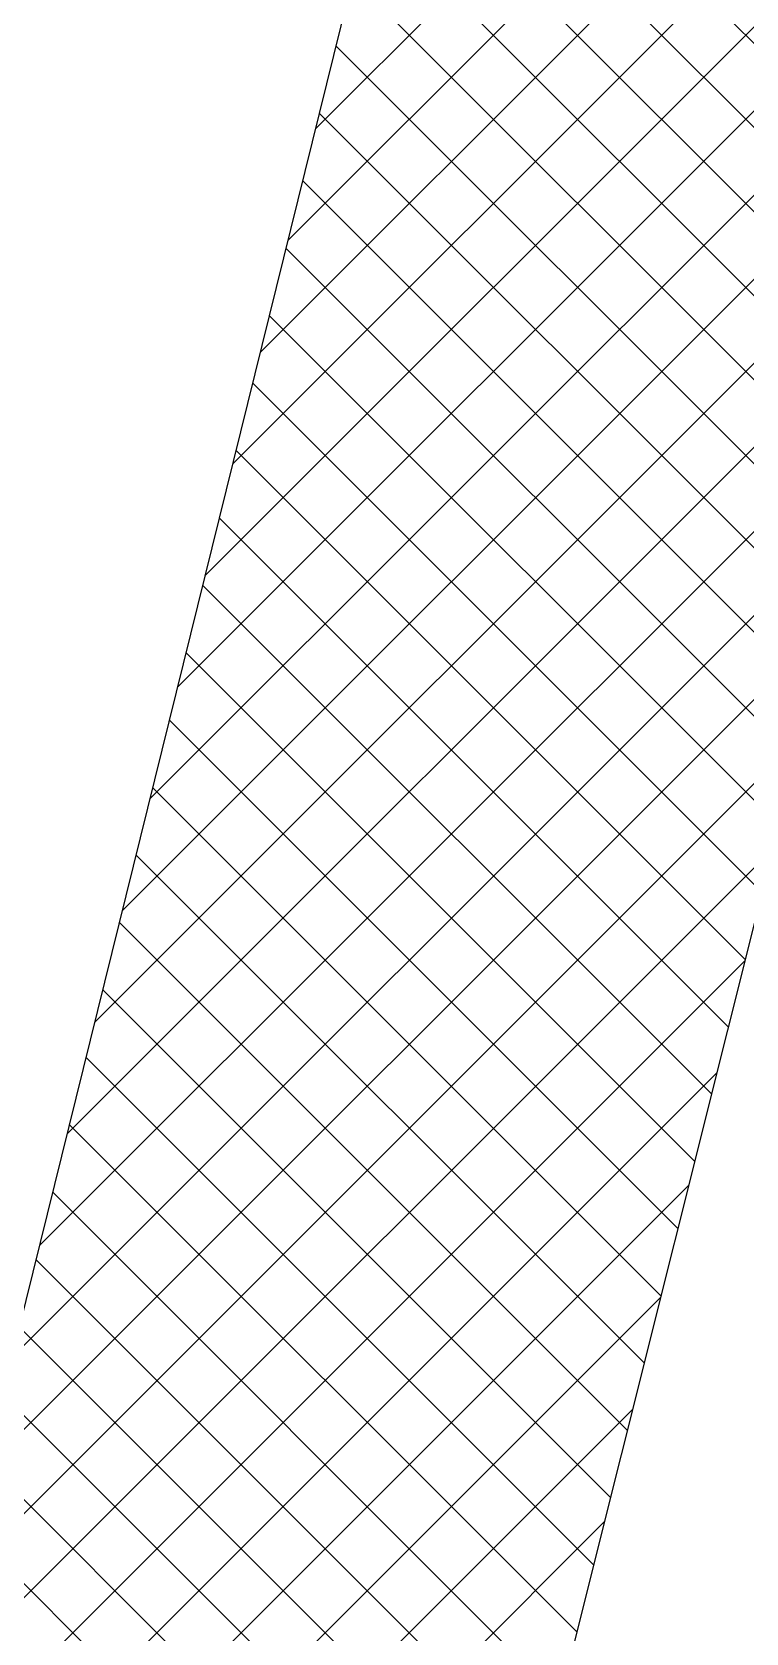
# Model space of a CAD drawing. Header units: metres. Extents: x 267365 to 277461, y 2088854 to 2108025.
# Drawn here: x 272901.3 to 273053.7, y 2095470.9 to 2095812.9 of the extents above; entities that cross this region are included whole.
import ezdxf

# ---------------------------------------------------------------- set-up
doc = ezdxf.new("R2010")
doc.units = ezdxf.units.M
doc.layers.add('PORT', color=5, linetype='Continuous')

msp = doc.modelspace()

# ---------------------------------------------------------------- linework, layer by layer
at = {"layer": 'PORT'}
for p, q in [((272857.68, 2095370.61), (273131.57, 2096479.38)), ((273270.19, 2096480.51), (272918, 2095073.21))]:
    msp.add_line(p, q, dxfattribs=at)
at = {"layer": 'PORT', "linetype": 'Continuous'}
for p, q in [((272961.82, 2095792.16), (273143.36, 2095973.71)), ((272955.92, 2095768.31), (273137.36, 2095949.75)), ((272950.03, 2095744.46), (273131.37, 2095925.79)), ((272944.14, 2095720.61), (273125.37, 2095901.84)), ((273093.07, 2095772.77), (272983.97, 2095881.87)), ((272938.25, 2095696.75), (273119.38, 2095877.88)), ((273089.48, 2095758.4), (272980.42, 2095867.46)), ((272932.35, 2095672.9), (273113.38, 2095853.93)), ((273085.88, 2095744.04), (272976.86, 2095853.06)), ((273082.29, 2095729.67), (272973.3, 2095838.66)), ((272926.46, 2095649.05), (273107.39, 2095829.97)), ((273078.69, 2095715.31), (272969.74, 2095824.26)), ((273075.1, 2095700.94), (272966.19, 2095809.85)), ((272920.57, 2095625.2), (273101.39, 2095806.02)), ((273071.5, 2095686.58), (272962.63, 2095795.45)), ((272914.68, 2095601.34), (273095.4, 2095782.06)), ((273067.91, 2095672.21), (272959.07, 2095781.05)), ((273064.31, 2095657.85), (272955.51, 2095766.65)), ((272908.79, 2095577.49), (273089.4, 2095758.11)), ((273060.72, 2095643.48), (272951.95, 2095752.24)), ((273057.12, 2095629.11), (272948.4, 2095737.84)), ((272902.89, 2095553.64), (273083.41, 2095734.15)), ((273053.53, 2095614.75), (272944.84, 2095723.44)), ((272897, 2095529.78), (273077.41, 2095710.2)), ((273049.93, 2095600.38), (272941.28, 2095709.03)), ((273046.34, 2095586.02), (272937.72, 2095694.63)), ((272891.11, 2095505.93), (273071.42, 2095686.24)), ((273042.74, 2095571.65), (272934.17, 2095680.23)), ((273039.15, 2095557.29), (272930.61, 2095665.83)), ((272885.22, 2095482.08), (273065.42, 2095662.28)), ((273035.55, 2095542.92), (272927.05, 2095651.42)), ((272879.33, 2095458.23), (273059.43, 2095638.33)), ((273031.96, 2095528.56), (272923.49, 2095637.02)), ((273028.36, 2095514.19), (272919.93, 2095622.62)), ((272873.43, 2095434.37), (273053.43, 2095614.37)), ((273024.77, 2095499.82), (272916.38, 2095608.22)), ((273021.17, 2095485.46), (272912.82, 2095593.81)), ((272867.54, 2095410.52), (273047.44, 2095590.42)), ((273017.58, 2095471.09), (272909.26, 2095579.41)), ((272861.65, 2095386.67), (273041.44, 2095566.46)), ((273013.98, 2095456.73), (272905.7, 2095565.01)), ((273010.39, 2095442.36), (272902.15, 2095550.6)), ((272837.52, 2095344.58), (273035.45, 2095542.51)), ((273006.79, 2095428), (272898.59, 2095536.2)), ((273003.2, 2095413.63), (272895.03, 2095521.8)), ((272839.92, 2095329.01), (273029.45, 2095518.55)), ((272999.6, 2095399.27), (272891.47, 2095507.4)), ((272842.31, 2095313.45), (273023.46, 2095494.6)), ((272996.01, 2095384.9), (272887.91, 2095492.99))]:
    msp.add_line(p, q, dxfattribs=at)

doc.saveas('drawing.dxf')
